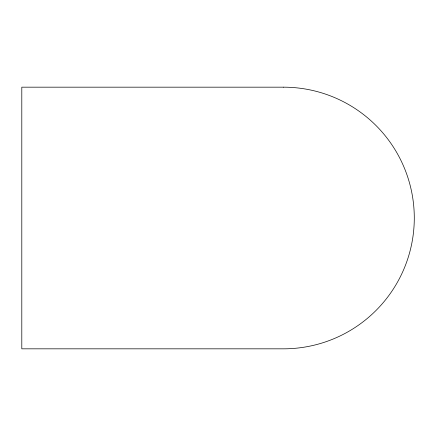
<?xml version="1.0" encoding="UTF-8"?>
<svg xmlns="http://www.w3.org/2000/svg" width="436" height="436" viewBox="0 0 436 436"><rect width="100%" height="100%" fill="white"/><g stroke="black" fill="none" stroke-linecap="round" stroke-linejoin="round"><path stroke-width="0.65" d="M283.46 87.173L21.8 87.173L21.8 348.827L283.46 348.827A130.827 130.827 0 0 0 414.287 218A130.827 130.827 0 0 0 283.46 87.173"/></g></svg>
